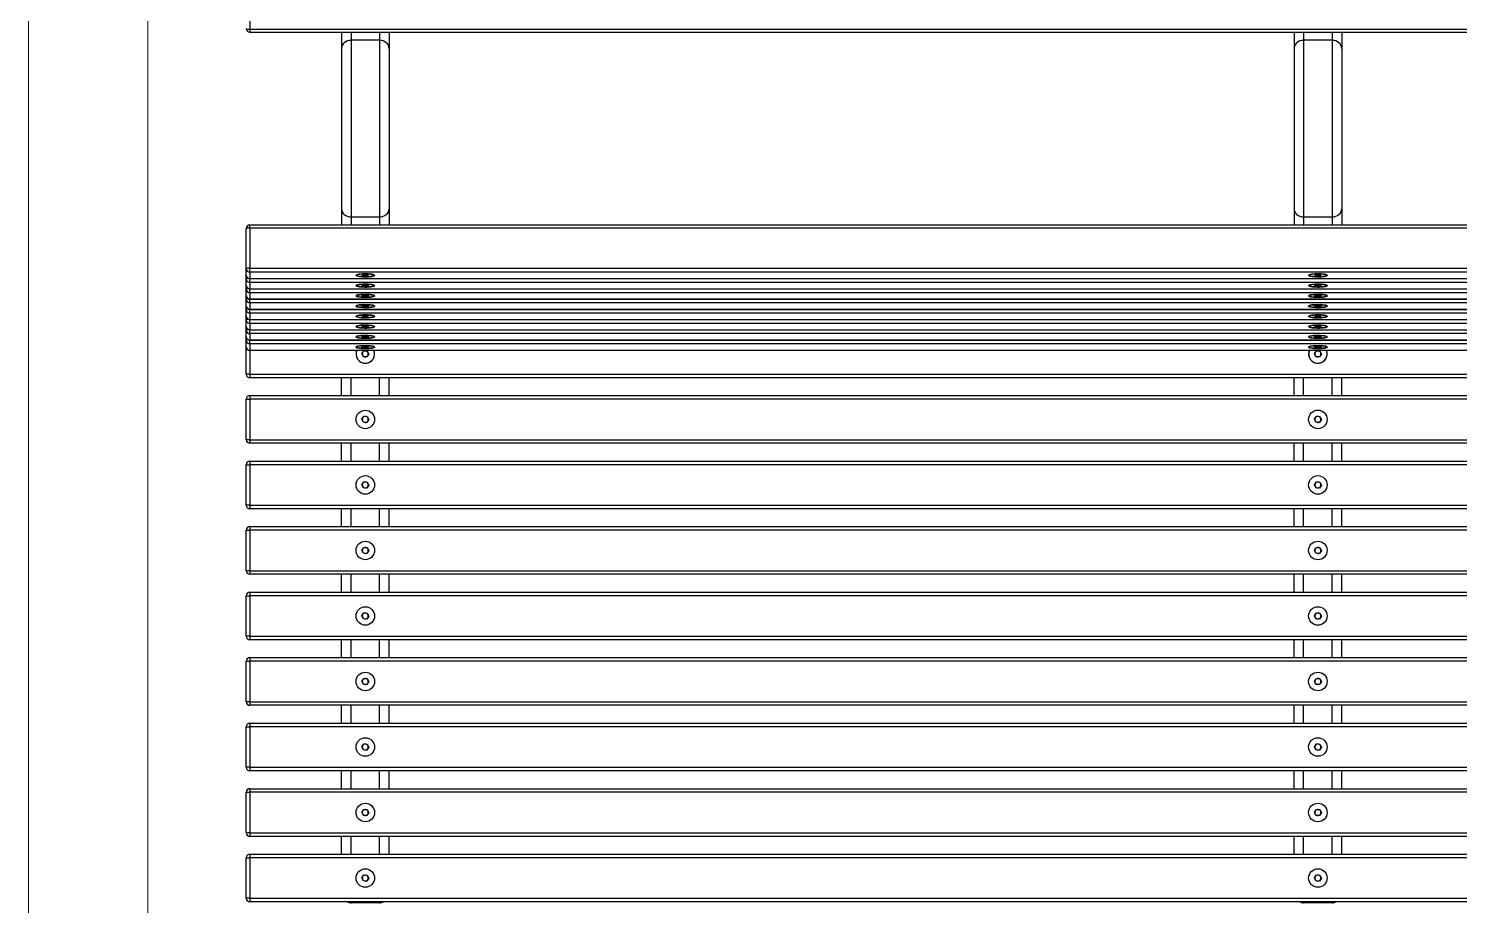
# Model space of a CAD drawing. Header units: millimetres. Extents: x 2692 to 8632, y -671 to 3529.
# Drawn here: x 2692 to 3893, y 731 to 1467 of the extents above; entities that cross this region are included whole.
import ezdxf

# ---------------------------------------------------------------- set-up
doc = ezdxf.new("R2010")
doc.units = ezdxf.units.MM
doc.layers.add('tabelka', color=155, linetype='Continuous')

# ---------------------------------------------------------------- blocks, each defined once
blk = doc.blocks.new('rzut')
for p, q in [((-606.9, 1645.7), (-606.9, 1612.1)), ((-606.9, 1612.1), (1187.1, 1612.1)), ((-606.9, 1612.1), (-606.9, 1609.6)), ((-606.9, 1609.6), (1074.7, 1609.6)), ((-529.9, 1609.6), (-529.9, 1595.9)), ((-521.9, 1609.6), (-521.9, 1602.8)), ((-497.9, 1602.8), (-521.9, 1602.8)), ((-521.9, 1602.8), (-521.9, 1454.4)), ((-497.9, 1609.6), (-497.9, 1602.8)), ((-497.9, 1602.8), (-497.9, 1454.4)), ((-489.9, 1609.6), (-489.9, 1595.9)), ((270.1, 1609.6), (270.1, 1595.9)), ((278.1, 1609.6), (278.1, 1602.8)), ((302.1, 1602.8), (278.1, 1602.8)), ((278.1, 1602.8), (278.1, 1454.4)), ((302.1, 1609.6), (302.1, 1602.8)), ((302.1, 1602.8), (302.1, 1454.4)), ((310.1, 1609.6), (310.1, 1595.9)), ((-529.9, 1595.9), (-529.9, 1461.3)), ((-489.9, 1595.9), (-489.9, 1461.3)), ((270.1, 1595.9), (270.1, 1461.3)), ((310.1, 1595.9), (310.1, 1461.3)), ((-529.9, 1461.3), (-529.9, 1447.7)), ((-497.9, 1454.4), (-521.9, 1454.4)), ((-521.9, 1454.4), (-521.9, 1447.7)), ((-497.9, 1454.4), (-497.9, 1447.7)), ((-489.9, 1461.3), (-489.9, 1447.7)), ((270.1, 1461.3), (270.1, 1447.7)), ((302.1, 1454.4), (278.1, 1454.4)), ((278.1, 1454.4), (278.1, 1447.7)), ((302.1, 1454.4), (302.1, 1447.7)), ((310.1, 1461.3), (310.1, 1447.7)), ((-609.9, 1411.1), (-609.9, 1444.7)), ((1187.1, 1447.7), (-606.9, 1447.7)), ((-606.9, 1445.1), (-606.9, 1447.7)), ((-606.9, 1445.1), (-606.9, 1411.5)), ((1187.1, 1445.1), (-606.9, 1445.1)), ((-609.9, 1405.8), (-609.9, 1411.1)), ((-606.9, 1408.1), (-606.9, 1411.5)), ((-606.9, 1411.5), (1187.1, 1411.5)), ((1187.1, 1408.1), (-606.9, 1408.1)), ((-606.9, 1408.1), (-606.9, 1402.8)), ((-512.4, 1405.7), (-510, 1405.9)), ((-510, 1405.9), (-507.4, 1405.7)), ((-509.9, 1405.9), (-509.9, 1405)), ((287.6, 1405.7), (290, 1405.9)), ((290, 1405.9), (292.6, 1405.7)), ((290.1, 1405.9), (290.1, 1405)), ((-609.9, 1402.5), (-609.9, 1405.8)), ((-609.9, 1397.1), (-609.9, 1402.5)), ((-609.9, 1393.9), (-609.9, 1397.1)), ((-609.9, 1388.5), (-609.9, 1393.9)), ((-606.9, 1402.8), (1187.1, 1402.8)), ((-606.9, 1402.8), (1187.1, 1402.8)), ((-606.9, 1402.8), (-606.9, 1402.8)), ((-606.9, 1399.5), (-606.9, 1402.8)), ((1187.1, 1399.5), (-606.9, 1399.5)), ((-606.9, 1399.5), (-606.9, 1394.2)), ((-606.9, 1394.2), (1187.1, 1394.2)), ((-606.9, 1394.1), (-606.9, 1394.2)), ((-606.9, 1394.1), (1187.1, 1394.1)), ((-606.9, 1390.9), (-606.9, 1394.1)), ((-512.4, 1405.2), (-512.4, 1405.7)), ((-512.4, 1405.7), (-512.4, 1405.2)), ((-509.9, 1405), (-512.4, 1405.2)), ((-512.4, 1397.1), (-510, 1397.3)), ((-512.4, 1396.6), (-512.4, 1397.1)), ((-512.4, 1397.1), (-512.4, 1396.6)), ((-509.9, 1396.4), (-512.4, 1396.6)), ((-510, 1397.3), (-507.4, 1397.1)), ((-507.4, 1405.2), (-509.9, 1405)), ((-509.9, 1397.3), (-509.9, 1396.4)), ((-507.4, 1396.6), (-509.9, 1396.4)), ((-507.4, 1405.7), (-507.4, 1405.2)), ((-507.4, 1397.1), (-507.4, 1396.6)), ((287.6, 1405.2), (287.6, 1405.7)), ((287.6, 1405.7), (287.6, 1405.2)), ((290.1, 1405), (287.6, 1405.2)), ((287.6, 1397.1), (290, 1397.3)), ((287.6, 1396.6), (287.6, 1397.1)), ((287.6, 1397.1), (287.6, 1396.6)), ((290.1, 1396.4), (287.6, 1396.6)), ((290, 1397.3), (292.6, 1397.1)), ((292.6, 1405.2), (290.1, 1405)), ((290.1, 1397.3), (290.1, 1396.4)), ((292.6, 1396.6), (290.1, 1396.4)), ((292.6, 1405.7), (292.6, 1405.2)), ((292.6, 1397.1), (292.6, 1396.6)), ((-609.9, 1385.3), (-609.9, 1388.5)), ((-609.9, 1379.9), (-609.9, 1385.3)), ((1187.1, 1390.9), (-606.9, 1390.9)), ((-606.9, 1390.9), (-606.9, 1385.6)), ((-606.9, 1385.6), (1187.1, 1385.6)), ((-606.9, 1385.5), (-606.9, 1385.6)), ((-606.9, 1385.5), (1187.1, 1385.5)), ((-606.9, 1382.3), (-606.9, 1385.5)), ((1187.1, 1382.3), (-606.9, 1382.3)), ((-606.9, 1382.3), (-606.9, 1377)), ((-512.4, 1388.5), (-510, 1388.7)), ((-512.4, 1388), (-512.4, 1388.5)), ((-512.4, 1388.5), (-512.4, 1388)), ((-509.9, 1387.8), (-512.4, 1388)), ((-510, 1388.7), (-507.4, 1388.5)), ((-509.9, 1388.7), (-509.9, 1387.8)), ((-507.4, 1388), (-509.9, 1387.8)), ((-507.4, 1388.5), (-507.4, 1388)), ((287.6, 1388.5), (290, 1388.7)), ((287.6, 1388), (287.6, 1388.5)), ((287.6, 1388.5), (287.6, 1388)), ((290.1, 1387.8), (287.6, 1388)), ((290, 1388.7), (292.6, 1388.5)), ((290.1, 1388.7), (290.1, 1387.8)), ((292.6, 1388), (290.1, 1387.8)), ((292.6, 1388.5), (292.6, 1388)), ((-609.9, 1376.7), (-609.9, 1379.9)), ((-609.9, 1371.3), (-609.9, 1376.7)), ((-609.9, 1368.1), (-609.9, 1371.3)), ((-606.9, 1377), (1187.1, 1377)), ((-606.9, 1376.9), (-606.9, 1377)), ((-606.9, 1376.9), (1187.1, 1376.9)), ((-606.9, 1373.7), (-606.9, 1376.9)), ((1187.1, 1373.7), (-606.9, 1373.7)), ((-606.9, 1373.7), (-606.9, 1368.4)), ((-512.4, 1379.9), (-510, 1380.1)), ((-512.4, 1379.4), (-512.4, 1379.9)), ((-512.4, 1379.9), (-512.4, 1379.4)), ((-509.9, 1379.2), (-512.4, 1379.4)), ((-512.4, 1371.3), (-510, 1371.5)), ((-512.4, 1370.8), (-512.4, 1371.3)), ((-512.4, 1371.3), (-512.4, 1370.8)), ((-509.9, 1370.6), (-512.4, 1370.8)), ((-510, 1380.1), (-507.4, 1379.9)), ((-510, 1371.5), (-507.4, 1371.3)), ((-509.9, 1380.1), (-509.9, 1379.2)), ((-507.4, 1379.4), (-509.9, 1379.2)), ((-509.9, 1371.5), (-509.9, 1370.6)), ((-507.4, 1370.8), (-509.9, 1370.6)), ((-507.4, 1379.9), (-507.4, 1379.4)), ((-507.4, 1371.3), (-507.4, 1370.8)), ((287.6, 1379.9), (290, 1380.1)), ((287.6, 1379.4), (287.6, 1379.9)), ((287.6, 1379.9), (287.6, 1379.4)), ((290.1, 1379.2), (287.6, 1379.4)), ((287.6, 1371.3), (290, 1371.5)), ((287.6, 1370.8), (287.6, 1371.3)), ((287.6, 1371.3), (287.6, 1370.8)), ((290.1, 1370.6), (287.6, 1370.8)), ((290, 1380.1), (292.6, 1379.9)), ((290, 1371.5), (292.6, 1371.3)), ((290.1, 1380.1), (290.1, 1379.2)), ((292.6, 1379.4), (290.1, 1379.2)), ((290.1, 1371.5), (290.1, 1370.6)), ((292.6, 1370.8), (290.1, 1370.6)), ((292.6, 1379.9), (292.6, 1379.4)), ((292.6, 1371.3), (292.6, 1370.8)), ((-609.9, 1362.7), (-609.9, 1368.1)), ((-609.9, 1359.4), (-609.9, 1362.7)), ((-609.9, 1354.1), (-609.9, 1359.4)), ((-606.9, 1368.4), (1187.1, 1368.4)), ((-606.9, 1368.3), (-606.9, 1368.4)), ((-606.9, 1368.3), (1187.1, 1368.3)), ((-606.9, 1365.1), (-606.9, 1368.3)), ((1187.1, 1365.1), (-606.9, 1365.1)), ((-606.9, 1365.1), (-606.9, 1359.8)), ((-606.9, 1359.8), (1187.1, 1359.8)), ((-606.9, 1359.7), (-606.9, 1359.8)), ((-606.9, 1359.7), (1187.1, 1359.7)), ((-606.9, 1356.5), (-606.9, 1359.7)), ((-512.4, 1362.6), (-510, 1362.9)), ((-512.4, 1362.7), (-512.4, 1362.2)), ((-512.4, 1362.2), (-512.4, 1362.6)), ((-509.9, 1362), (-512.4, 1362.2)), ((-510, 1362.9), (-507.4, 1362.7)), ((-509.9, 1362.9), (-509.9, 1362)), ((-507.4, 1362.2), (-509.9, 1362)), ((-507.4, 1362.7), (-507.4, 1362.2)), ((287.6, 1362.6), (290, 1362.9)), ((287.6, 1362.7), (287.6, 1362.2)), ((287.6, 1362.2), (287.6, 1362.6)), ((290.1, 1362), (287.6, 1362.2)), ((290, 1362.9), (292.6, 1362.7)), ((290.1, 1362.9), (290.1, 1362)), ((292.6, 1362.2), (290.1, 1362)), ((292.6, 1362.7), (292.6, 1362.2)), ((-609.9, 1350.8), (-609.9, 1354.1)), ((-609.9, 1345.5), (-609.9, 1350.8)), ((1187.1, 1356.5), (-606.9, 1356.5)), ((-606.9, 1356.5), (-606.9, 1351.2)), ((-606.9, 1351.2), (1187.1, 1351.2)), ((-606.9, 1351.1), (-606.9, 1351.2)), ((-606.9, 1351.1), (1187.1, 1351.1)), ((-606.9, 1347.9), (-606.9, 1351.1)), ((1187.1, 1347.9), (-606.9, 1347.9)), ((-606.9, 1347.9), (-606.9, 1342.6)), ((-512.4, 1354), (-510, 1354.3)), ((-512.4, 1354.1), (-512.4, 1353.6)), ((-512.4, 1353.6), (-512.4, 1354)), ((-509.9, 1353.4), (-512.4, 1353.6)), ((-510, 1354.3), (-507.4, 1354.1)), ((-509.9, 1354.3), (-509.9, 1353.4)), ((-507.4, 1353.6), (-509.9, 1353.4)), ((-507.4, 1354.1), (-507.4, 1353.6)), ((287.6, 1354), (290, 1354.3)), ((287.6, 1354.1), (287.6, 1353.6)), ((287.6, 1353.6), (287.6, 1354)), ((290.1, 1353.4), (287.6, 1353.6)), ((290, 1354.3), (292.6, 1354.1)), ((290.1, 1354.3), (290.1, 1353.4)), ((292.6, 1353.6), (290.1, 1353.4)), ((292.6, 1354.1), (292.6, 1353.6)), ((-609.9, 1322.5), (-609.9, 1345.5)), ((-606.9, 1342.6), (1187.1, 1342.6)), ((-606.9, 1342.5), (-606.9, 1342.6)), ((-606.9, 1342.5), (1187.1, 1342.5)), ((-606.9, 1342.5), (-606.9, 1322.5)), ((-512.8, 1339.7), (-511.2, 1342.1)), ((-511.5, 1337.1), (-512.8, 1339.7)), ((-512.4, 1345.4), (-510, 1345.7)), ((-512.4, 1345), (-512.4, 1345.4)), ((-512.4, 1345.4), (-512.4, 1345)), ((-509.9, 1344.8), (-512.4, 1345)), ((-508.6, 1336.9), (-511.5, 1337.1)), ((-511.2, 1342.1), (-508.3, 1341.9)), ((-510, 1345.7), (-507.4, 1345.5)), ((-509.9, 1345.7), (-509.9, 1344.8)), ((-507.4, 1345), (-509.9, 1344.8)), ((-507, 1339.4), (-508.6, 1336.9)), ((-508.3, 1341.9), (-507, 1339.4)), ((-507.4, 1345.5), (-507.4, 1345)), ((287.2, 1339.7), (288.8, 1342.1)), ((288.5, 1337.1), (287.2, 1339.7)), ((287.6, 1345.4), (290, 1345.7)), ((287.6, 1345), (287.6, 1345.4)), ((287.6, 1345.4), (287.6, 1345)), ((290.1, 1344.8), (287.6, 1345)), ((291.4, 1336.9), (288.5, 1337.1)), ((288.8, 1342.1), (291.7, 1341.9)), ((290, 1345.7), (292.6, 1345.5)), ((290.1, 1345.7), (290.1, 1344.8)), ((292.6, 1345), (290.1, 1344.8)), ((293, 1339.4), (291.4, 1336.9)), ((291.7, 1341.9), (293, 1339.4)), ((292.6, 1345.5), (292.6, 1345)), ((-606.9, 1322.5), (-609.9, 1322.5)), ((-606.9, 1322.5), (1187.1, 1322.5)), ((-606.9, 1322.5), (-606.9, 1319.5)), ((1187.1, 1319.5), (-606.9, 1319.5)), ((-529.9, 1304.5), (-529.9, 1319.5)), ((-521.9, 1304.5), (-521.9, 1319.5)), ((-497.9, 1304.5), (-497.9, 1319.5)), ((-489.9, 1304.5), (-489.9, 1319.5)), ((270.1, 1304.5), (270.1, 1319.5)), ((278.1, 1304.5), (278.1, 1319.5)), ((302.1, 1304.5), (302.1, 1319.5)), ((310.1, 1304.5), (310.1, 1319.5)), ((-609.9, 1301.5), (-606.9, 1301.5)), ((-609.9, 1267.5), (-609.9, 1301.5)), ((-606.9, 1304.5), (1187.1, 1304.5)), ((-606.9, 1304.5), (-606.9, 1301.5)), ((1187.1, 1301.5), (-606.9, 1301.5)), ((-606.9, 1301.5), (-606.9, 1267.5)), ((-512.8, 1284.7), (-511.2, 1287.1)), ((-511.2, 1287.1), (-508.3, 1286.9)), ((-508.3, 1286.9), (-507, 1284.4)), ((287.2, 1284.7), (288.8, 1287.1)), ((288.8, 1287.1), (291.7, 1286.9)), ((291.7, 1286.9), (293, 1284.4)), ((-511.5, 1282.1), (-512.8, 1284.7)), ((-508.6, 1281.9), (-511.5, 1282.1)), ((-507, 1284.4), (-508.6, 1281.9)), ((288.5, 1282.1), (287.2, 1284.7)), ((291.4, 1281.9), (288.5, 1282.1)), ((293, 1284.4), (291.4, 1281.9)), ((-606.9, 1267.5), (-609.9, 1267.5)), ((-606.9, 1267.5), (1187.1, 1267.5)), ((-606.9, 1267.5), (-606.9, 1264.5)), ((1187.1, 1264.5), (-606.9, 1264.5)), ((-529.9, 1249.5), (-529.9, 1264.5)), ((-521.9, 1249.5), (-521.9, 1264.5)), ((-497.9, 1249.5), (-497.9, 1264.5)), ((-489.9, 1249.5), (-489.9, 1264.5)), ((270.1, 1249.5), (270.1, 1264.5)), ((278.1, 1249.5), (278.1, 1264.5)), ((302.1, 1249.5), (302.1, 1264.5)), ((310.1, 1249.5), (310.1, 1264.5)), ((-609.9, 1246.5), (-606.9, 1246.5)), ((-609.9, 1212.5), (-609.9, 1246.5)), ((-606.9, 1249.5), (1187.1, 1249.5)), ((-606.9, 1249.5), (-606.9, 1246.5)), ((1187.1, 1246.5), (-606.9, 1246.5)), ((-606.9, 1246.5), (-606.9, 1212.5)), ((-512.8, 1229.7), (-511.2, 1232.1)), ((-511.5, 1227.1), (-512.8, 1229.7)), ((-508.6, 1226.9), (-511.5, 1227.1)), ((-511.2, 1232.1), (-508.3, 1231.9)), ((-507, 1229.4), (-508.6, 1226.9)), ((-508.3, 1231.9), (-507, 1229.4)), ((287.2, 1229.7), (288.8, 1232.1)), ((288.5, 1227.1), (287.2, 1229.7)), ((291.4, 1226.9), (288.5, 1227.1)), ((288.8, 1232.1), (291.7, 1231.9)), ((293, 1229.4), (291.4, 1226.9)), ((291.7, 1231.9), (293, 1229.4)), ((-606.9, 1212.5), (-609.9, 1212.5)), ((-606.9, 1212.5), (1187.1, 1212.5)), ((-606.9, 1212.5), (-606.9, 1209.5)), ((1187.1, 1209.5), (-606.9, 1209.5)), ((-529.9, 1194.5), (-529.9, 1209.5)), ((-521.9, 1194.5), (-521.9, 1209.5)), ((-497.9, 1194.5), (-497.9, 1209.5)), ((-489.9, 1194.5), (-489.9, 1209.5)), ((270.1, 1194.5), (270.1, 1209.5)), ((278.1, 1194.5), (278.1, 1209.5)), ((302.1, 1194.5), (302.1, 1209.5)), ((310.1, 1194.5), (310.1, 1209.5)), ((-609.9, 1191.5), (-606.9, 1191.5)), ((-609.9, 1157.5), (-609.9, 1191.5)), ((-606.9, 1194.5), (1187.1, 1194.5)), ((-606.9, 1194.5), (-606.9, 1191.5)), ((1187.1, 1191.5), (-606.9, 1191.5)), ((-606.9, 1191.5), (-606.9, 1157.5)), ((-512.8, 1174.7), (-511.2, 1177.1)), ((-511.5, 1172.1), (-512.8, 1174.7)), ((-508.6, 1171.9), (-511.5, 1172.1)), ((-511.2, 1177.1), (-508.3, 1176.9)), ((-507, 1174.4), (-508.6, 1171.9)), ((-508.3, 1176.9), (-507, 1174.4)), ((287.2, 1174.7), (288.8, 1177.1)), ((288.5, 1172.1), (287.2, 1174.7)), ((291.4, 1171.9), (288.5, 1172.1)), ((288.8, 1177.1), (291.7, 1176.9)), ((293, 1174.4), (291.4, 1171.9)), ((291.7, 1176.9), (293, 1174.4)), ((-606.9, 1157.5), (-609.9, 1157.5)), ((-606.9, 1157.5), (1187.1, 1157.5)), ((-606.9, 1157.5), (-606.9, 1154.5)), ((1187.1, 1154.5), (-606.9, 1154.5)), ((-529.9, 1139.5), (-529.9, 1154.5)), ((-521.9, 1139.5), (-521.9, 1154.5)), ((-497.9, 1139.5), (-497.9, 1154.5)), ((-489.9, 1139.5), (-489.9, 1154.5)), ((270.1, 1139.5), (270.1, 1154.5)), ((278.1, 1139.5), (278.1, 1154.5)), ((302.1, 1139.5), (302.1, 1154.5)), ((310.1, 1139.5), (310.1, 1154.5)), ((-609.9, 1136.5), (-606.9, 1136.5)), ((-609.9, 1102.5), (-609.9, 1136.5)), ((-606.9, 1139.5), (1187.1, 1139.5)), ((-606.9, 1139.5), (-606.9, 1136.5)), ((1187.1, 1136.5), (-606.9, 1136.5)), ((-606.9, 1136.5), (-606.9, 1102.5)), ((-512.8, 1119.7), (-511.2, 1122.1)), ((-511.5, 1117.1), (-512.8, 1119.7)), ((-511.2, 1122.1), (-508.3, 1121.9)), ((-507, 1119.4), (-508.6, 1116.9)), ((-508.3, 1121.9), (-507, 1119.4)), ((287.2, 1119.7), (288.8, 1122.1)), ((288.5, 1117.1), (287.2, 1119.7)), ((288.8, 1122.1), (291.7, 1121.9)), ((293, 1119.4), (291.4, 1116.9)), ((291.7, 1121.9), (293, 1119.4)), ((-508.6, 1116.9), (-511.5, 1117.1)), ((291.4, 1116.9), (288.5, 1117.1)), ((-606.9, 1102.5), (-609.9, 1102.5)), ((-606.9, 1102.5), (1187.1, 1102.5)), ((-606.9, 1102.5), (-606.9, 1099.5)), ((1187.1, 1099.5), (-606.9, 1099.5)), ((-529.9, 1084.5), (-529.9, 1099.5)), ((-521.9, 1084.5), (-521.9, 1099.5)), ((-497.9, 1084.5), (-497.9, 1099.5)), ((-489.9, 1084.5), (-489.9, 1099.5)), ((270.1, 1084.5), (270.1, 1099.5)), ((278.1, 1084.5), (278.1, 1099.5)), ((302.1, 1084.5), (302.1, 1099.5)), ((310.1, 1084.5), (310.1, 1099.5)), ((-609.9, 1081.5), (-606.9, 1081.5)), ((-609.9, 1047.5), (-609.9, 1081.5)), ((-606.9, 1084.5), (1187.1, 1084.5)), ((-606.9, 1084.5), (-606.9, 1081.5)), ((1187.1, 1081.5), (-606.9, 1081.5)), ((-606.9, 1081.5), (-606.9, 1047.5)), ((-512.8, 1064.7), (-511.2, 1067.1)), ((-511.5, 1062.1), (-512.8, 1064.7)), ((-508.6, 1061.9), (-511.5, 1062.1)), ((-511.2, 1067.1), (-508.3, 1066.9)), ((-507, 1064.4), (-508.6, 1061.9)), ((-508.3, 1066.9), (-507, 1064.4)), ((287.2, 1064.7), (288.8, 1067.1)), ((288.5, 1062.1), (287.2, 1064.7)), ((291.4, 1061.9), (288.5, 1062.1)), ((288.8, 1067.1), (291.7, 1066.9)), ((293, 1064.4), (291.4, 1061.9)), ((291.7, 1066.9), (293, 1064.4)), ((-606.9, 1047.5), (-609.9, 1047.5)), ((-606.9, 1047.5), (1187.1, 1047.5)), ((-606.9, 1047.5), (-606.9, 1044.5)), ((1187.1, 1044.5), (-606.9, 1044.5)), ((-529.9, 1029.5), (-529.9, 1044.5)), ((-521.9, 1029.5), (-521.9, 1044.5)), ((-497.9, 1029.5), (-497.9, 1044.5)), ((-489.9, 1029.5), (-489.9, 1044.5)), ((270.1, 1029.5), (270.1, 1044.5)), ((278.1, 1029.5), (278.1, 1044.5)), ((302.1, 1029.5), (302.1, 1044.5)), ((310.1, 1029.5), (310.1, 1044.5)), ((-609.9, 1026.5), (-606.9, 1026.5)), ((-609.9, 992.5), (-609.9, 1026.5)), ((-606.9, 1029.5), (1187.1, 1029.5)), ((-606.9, 1029.5), (-606.9, 1026.5)), ((1187.1, 1026.5), (-606.9, 1026.5)), ((-606.9, 1026.5), (-606.9, 992.5)), ((-512.8, 1009.7), (-511.2, 1012.1)), ((-511.5, 1007.1), (-512.8, 1009.7)), ((-511.2, 1012.1), (-508.3, 1011.9)), ((-507, 1009.4), (-508.6, 1006.9)), ((-508.3, 1011.9), (-507, 1009.4)), ((287.2, 1009.7), (288.8, 1012.1)), ((288.5, 1007.1), (287.2, 1009.7)), ((288.8, 1012.1), (291.7, 1011.9)), ((293, 1009.4), (291.4, 1006.9)), ((291.7, 1011.9), (293, 1009.4)), ((-508.6, 1006.9), (-511.5, 1007.1)), ((291.4, 1006.9), (288.5, 1007.1)), ((-606.9, 992.5), (-609.9, 992.5)), ((-606.9, 992.5), (1187.1, 992.5)), ((-606.9, 992.5), (-606.9, 989.5)), ((1187.1, 989.5), (-606.9, 989.5)), ((-529.9, 974.5), (-529.9, 989.5)), ((-521.9, 974.5), (-521.9, 989.5)), ((-497.9, 974.5), (-497.9, 989.5)), ((-489.9, 974.5), (-489.9, 989.5)), ((270.1, 974.5), (270.1, 989.5)), ((278.1, 974.5), (278.1, 989.5)), ((302.1, 974.5), (302.1, 989.5)), ((310.1, 974.5), (310.1, 989.5)), ((-606.9, 974.5), (1187.1, 974.5)), ((-606.9, 974.5), (-606.9, 971.5)), ((-609.9, 971.5), (-606.9, 971.5)), ((-609.9, 937.5), (-609.9, 971.5)), ((1187.1, 971.5), (-606.9, 971.5)), ((-606.9, 971.5), (-606.9, 937.5)), ((-512.8, 954.7), (-511.2, 957.1)), ((-511.5, 952.1), (-512.8, 954.7)), ((-508.6, 951.9), (-511.5, 952.1)), ((-511.2, 957.1), (-508.3, 956.9)), ((-507, 954.4), (-508.6, 951.9)), ((-508.3, 956.9), (-507, 954.4)), ((287.2, 954.7), (288.8, 957.1)), ((288.5, 952.1), (287.2, 954.7)), ((291.4, 951.9), (288.5, 952.1)), ((288.8, 957.1), (291.7, 956.9)), ((293, 954.4), (291.4, 951.9)), ((291.7, 956.9), (293, 954.4)), ((-606.9, 937.5), (-609.9, 937.5)), ((-606.9, 937.5), (1187.1, 937.5)), ((-606.9, 937.5), (-606.9, 934.5)), ((1187.1, 934.5), (-606.9, 934.5)), ((-529.9, 919.5), (-529.9, 934.5)), ((-521.9, 919.5), (-521.9, 934.5)), ((-497.9, 919.5), (-497.9, 934.5)), ((-489.9, 919.5), (-489.9, 934.5)), ((270.1, 919.5), (270.1, 934.5)), ((278.1, 919.5), (278.1, 934.5)), ((302.1, 919.5), (302.1, 934.5)), ((310.1, 919.5), (310.1, 934.5)), ((-609.9, 916.5), (-606.9, 916.5)), ((-609.9, 882.5), (-609.9, 916.5)), ((-606.9, 919.5), (1187.1, 919.5)), ((-606.9, 919.5), (-606.9, 916.5)), ((1187.1, 916.5), (-606.9, 916.5)), ((-606.9, 916.5), (-606.9, 882.5)), ((-512.8, 899.7), (-511.2, 902.1)), ((-511.2, 902.1), (-508.3, 901.9)), ((-508.3, 901.9), (-507, 899.4)), ((287.2, 899.7), (288.8, 902.1)), ((288.8, 902.1), (291.7, 901.9)), ((291.7, 901.9), (293, 899.4)), ((-511.5, 897.1), (-512.8, 899.7)), ((-508.6, 896.9), (-511.5, 897.1)), ((-507, 899.4), (-508.6, 896.9)), ((288.5, 897.1), (287.2, 899.7)), ((291.4, 896.9), (288.5, 897.1)), ((293, 899.4), (291.4, 896.9)), ((-606.9, 882.5), (-609.9, 882.5)), ((-606.9, 882.5), (1187.1, 882.5)), ((-606.9, 882.5), (-606.9, 879.5)), ((1187.1, 879.5), (-606.9, 879.5)), ((-521.9, 878.7), (-521.9, 879.5)), ((-497.9, 878.7), (-521.9, 878.7)), ((-497.9, 878.7), (-497.9, 879.5)), ((278.1, 878.7), (278.1, 879.5)), ((302.1, 878.7), (278.1, 878.7)), ((302.1, 878.7), (302.1, 879.5))]:
    blk.add_line(p, q)
at = {"flags": 128}
for points in [[(-517.7, 1405.4), (-517.5, 1405.2), (-516.9, 1404.9), (-516, 1404.7), (-514.8, 1404.5), (-513.4, 1404.4), (-511.9, 1404.3), (-510.2, 1404.2), (-508.5, 1404.3), (-506.9, 1404.3), (-505.4, 1404.5), (-504.2, 1404.6), (-503.2, 1404.8), (-502.5, 1405.1), (-502.2, 1405.3), (-502.2, 1405.6), (-502.6, 1405.9), (-503.3, 1406.1), (-504.4, 1406.3), (-505.7, 1406.5), (-507.2, 1406.6), (-508.8, 1406.7), (-510.5, 1406.7), (-512.1, 1406.6), (-513.7, 1406.5), (-515.1, 1406.4), (-516.2, 1406.2), (-517, 1405.9), (-517.5, 1405.7), (-517.7, 1405.4)], [(-509.9, 1406.7), (-508.2, 1406.6), (-506.6, 1406.6), (-505.2, 1406.4), (-504, 1406.2), (-503, 1406), (-502.4, 1405.8), (-502.1, 1405.5), (-502.2, 1405.3), (-502.7, 1405), (-503.5, 1404.8), (-504.6, 1404.6), (-505.9, 1404.4), (-507.4, 1404.3), (-509.1, 1404.2), (-510.8, 1404.2), (-512.4, 1404.3), (-513.9, 1404.4), (-515.3, 1404.6), (-516.4, 1404.8), (-517.1, 1405), (-517.6, 1405.3), (-517.7, 1405.5), (-517.4, 1405.8), (-516.8, 1406), (-515.8, 1406.2), (-514.6, 1406.4), (-513.2, 1406.6), (-511.6, 1406.6), (-509.9, 1406.7)], [(282.3, 1405.4), (282.5, 1405.2), (283.1, 1404.9), (284, 1404.7), (285.2, 1404.5), (286.6, 1404.4), (288.1, 1404.3), (289.8, 1404.2), (291.5, 1404.3), (293.1, 1404.3), (294.6, 1404.5), (295.8, 1404.6), (296.8, 1404.8), (297.5, 1405.1), (297.8, 1405.3), (297.8, 1405.6), (297.4, 1405.9), (296.7, 1406.1), (295.6, 1406.3), (294.3, 1406.5), (292.8, 1406.6), (291.2, 1406.7), (289.5, 1406.7), (287.9, 1406.6), (286.3, 1406.5), (284.9, 1406.4), (283.8, 1406.2), (283, 1405.9), (282.5, 1405.7), (282.3, 1405.4)], [(290.1, 1406.7), (291.8, 1406.6), (293.4, 1406.6), (294.8, 1406.4), (296, 1406.2), (297, 1406), (297.6, 1405.8), (297.9, 1405.5), (297.8, 1405.3), (297.3, 1405), (296.5, 1404.8), (295.4, 1404.6), (294.1, 1404.4), (292.6, 1404.3), (290.9, 1404.2), (289.2, 1404.2), (287.6, 1404.3), (286.1, 1404.4), (284.7, 1404.6), (283.6, 1404.8), (282.9, 1405), (282.4, 1405.3), (282.3, 1405.5), (282.6, 1405.8), (283.2, 1406), (284.2, 1406.2), (285.4, 1406.4), (286.8, 1406.6), (288.4, 1406.6), (290.1, 1406.7)], [(-517.7, 1396.8), (-517.5, 1396.6), (-516.9, 1396.3), (-516, 1396.1), (-514.8, 1395.9), (-513.4, 1395.8), (-511.9, 1395.7), (-510.2, 1395.6), (-508.5, 1395.6), (-506.9, 1395.7), (-505.4, 1395.8), (-504.2, 1396), (-503.2, 1396.2), (-502.5, 1396.5), (-502.2, 1396.7), (-502.2, 1397), (-502.6, 1397.3), (-503.3, 1397.5), (-504.4, 1397.7), (-505.7, 1397.9), (-507.2, 1398), (-508.8, 1398.1), (-510.5, 1398.1), (-512.1, 1398), (-513.7, 1397.9), (-515.1, 1397.8), (-516.2, 1397.6), (-517, 1397.3), (-517.5, 1397.1), (-517.7, 1396.8)], [(-509.9, 1398.1), (-508.2, 1398), (-506.6, 1398), (-505.2, 1397.8), (-504, 1397.6), (-503, 1397.4), (-502.4, 1397.2), (-502.1, 1396.9), (-502.2, 1396.6), (-502.7, 1396.4), (-503.5, 1396.2), (-504.6, 1396), (-505.9, 1395.8), (-507.4, 1395.7), (-509.1, 1395.6), (-510.8, 1395.6), (-512.4, 1395.7), (-513.9, 1395.8), (-515.3, 1396), (-516.4, 1396.2), (-517.1, 1396.4), (-517.6, 1396.6), (-517.7, 1396.9), (-517.4, 1397.2), (-516.8, 1397.4), (-515.8, 1397.6), (-514.6, 1397.8), (-513.2, 1398), (-511.6, 1398), (-509.9, 1398.1)], [(282.3, 1396.8), (282.5, 1396.6), (283.1, 1396.3), (284, 1396.1), (285.2, 1395.9), (286.6, 1395.8), (288.1, 1395.7), (289.8, 1395.6), (291.5, 1395.6), (293.1, 1395.7), (294.6, 1395.8), (295.8, 1396), (296.8, 1396.2), (297.5, 1396.5), (297.8, 1396.7), (297.8, 1397), (297.4, 1397.3), (296.7, 1397.5), (295.6, 1397.7), (294.3, 1397.9), (292.8, 1398), (291.2, 1398.1), (289.5, 1398.1), (287.9, 1398), (286.3, 1397.9), (284.9, 1397.8), (283.8, 1397.6), (283, 1397.3), (282.5, 1397.1), (282.3, 1396.8)], [(290.1, 1398.1), (291.8, 1398), (293.4, 1398), (294.8, 1397.8), (296, 1397.6), (297, 1397.4), (297.6, 1397.2), (297.9, 1396.9), (297.8, 1396.6), (297.3, 1396.4), (296.5, 1396.2), (295.4, 1396), (294.1, 1395.8), (292.6, 1395.7), (290.9, 1395.6), (289.2, 1395.6), (287.6, 1395.7), (286.1, 1395.8), (284.7, 1396), (283.6, 1396.2), (282.9, 1396.4), (282.4, 1396.6), (282.3, 1396.9), (282.6, 1397.2), (283.2, 1397.4), (284.2, 1397.6), (285.4, 1397.8), (286.8, 1398), (288.4, 1398), (290.1, 1398.1)], [(-517.7, 1388.2), (-517.5, 1388), (-516.9, 1387.7), (-516, 1387.5), (-514.8, 1387.3), (-513.4, 1387.2), (-511.9, 1387.1), (-510.2, 1387), (-508.5, 1387), (-506.9, 1387.1), (-505.4, 1387.2), (-504.2, 1387.4), (-503.2, 1387.6), (-502.5, 1387.9), (-502.2, 1388.1), (-502.2, 1388.4), (-502.6, 1388.7), (-503.3, 1388.9), (-504.4, 1389.1), (-505.7, 1389.3), (-507.2, 1389.4), (-508.8, 1389.4), (-510.5, 1389.5), (-512.1, 1389.4), (-513.7, 1389.3), (-515.1, 1389.2), (-516.2, 1389), (-517, 1388.7), (-517.5, 1388.5), (-517.7, 1388.2)], [(-509.9, 1389.5), (-508.2, 1389.4), (-506.6, 1389.3), (-505.2, 1389.2), (-504, 1389), (-503, 1388.8), (-502.4, 1388.6), (-502.1, 1388.3), (-502.2, 1388), (-502.7, 1387.8), (-503.5, 1387.6), (-504.6, 1387.4), (-505.9, 1387.2), (-507.4, 1387.1), (-509.1, 1387), (-510.8, 1387), (-512.4, 1387.1), (-513.9, 1387.2), (-515.3, 1387.4), (-516.4, 1387.6), (-517.1, 1387.8), (-517.6, 1388), (-517.7, 1388.3), (-517.4, 1388.6), (-516.8, 1388.8), (-515.8, 1389), (-514.6, 1389.2), (-513.2, 1389.3), (-511.6, 1389.4), (-509.9, 1389.5)], [(282.3, 1388.2), (282.5, 1388), (283.1, 1387.7), (284, 1387.5), (285.2, 1387.3), (286.6, 1387.2), (288.1, 1387.1), (289.8, 1387), (291.5, 1387), (293.1, 1387.1), (294.6, 1387.2), (295.8, 1387.4), (296.8, 1387.6), (297.5, 1387.9), (297.8, 1388.1), (297.8, 1388.4), (297.4, 1388.7), (296.7, 1388.9), (295.6, 1389.1), (294.3, 1389.3), (292.8, 1389.4), (291.2, 1389.4), (289.5, 1389.5), (287.9, 1389.4), (286.3, 1389.3), (284.9, 1389.2), (283.8, 1389), (283, 1388.7), (282.5, 1388.5), (282.3, 1388.2)], [(290.1, 1389.5), (291.8, 1389.4), (293.4, 1389.3), (294.8, 1389.2), (296, 1389), (297, 1388.8), (297.6, 1388.6), (297.9, 1388.3), (297.8, 1388), (297.3, 1387.8), (296.5, 1387.6), (295.4, 1387.4), (294.1, 1387.2), (292.6, 1387.1), (290.9, 1387), (289.2, 1387), (287.6, 1387.1), (286.1, 1387.2), (284.7, 1387.4), (283.6, 1387.6), (282.9, 1387.8), (282.4, 1388), (282.3, 1388.3), (282.6, 1388.6), (283.2, 1388.8), (284.2, 1389), (285.4, 1389.2), (286.8, 1389.3), (288.4, 1389.4), (290.1, 1389.5)], [(-517.7, 1379.6), (-517.5, 1379.4), (-516.9, 1379.1), (-516, 1378.9), (-514.8, 1378.7), (-513.4, 1378.6), (-511.9, 1378.5), (-510.2, 1378.4), (-508.5, 1378.4), (-506.9, 1378.5), (-505.4, 1378.6), (-504.2, 1378.8), (-503.2, 1379), (-502.5, 1379.3), (-502.2, 1379.5), (-502.2, 1379.8), (-502.6, 1380), (-503.3, 1380.3), (-504.4, 1380.5), (-505.7, 1380.7), (-507.2, 1380.8), (-508.8, 1380.8), (-510.5, 1380.9), (-512.1, 1380.8), (-513.7, 1380.7), (-515.1, 1380.6), (-516.2, 1380.4), (-517, 1380.1), (-517.5, 1379.9), (-517.7, 1379.6)], [(-509.9, 1380.9), (-508.2, 1380.8), (-506.6, 1380.7), (-505.2, 1380.6), (-504, 1380.4), (-503, 1380.2), (-502.4, 1380), (-502.1, 1379.7), (-502.2, 1379.4), (-502.7, 1379.2), (-503.5, 1379), (-504.6, 1378.8), (-505.9, 1378.6), (-507.4, 1378.5), (-509.1, 1378.4), (-510.8, 1378.4), (-512.4, 1378.5), (-513.9, 1378.6), (-515.3, 1378.8), (-516.4, 1379), (-517.1, 1379.2), (-517.6, 1379.4), (-517.7, 1379.7), (-517.4, 1380), (-516.8, 1380.2), (-515.8, 1380.4), (-514.6, 1380.6), (-513.2, 1380.7), (-511.6, 1380.8), (-509.9, 1380.9)], [(-509.9, 1372.3), (-508.2, 1372.2), (-506.6, 1372.1), (-505.2, 1372), (-504, 1371.8), (-503, 1371.6), (-502.4, 1371.4), (-502.1, 1371.1), (-502.2, 1370.8), (-502.7, 1370.6), (-503.5, 1370.4), (-504.6, 1370.1), (-505.9, 1370), (-507.4, 1369.9), (-509.1, 1369.8), (-510.8, 1369.8), (-512.4, 1369.9), (-513.9, 1370), (-515.3, 1370.1), (-516.4, 1370.4), (-517.1, 1370.6), (-517.6, 1370.8), (-517.7, 1371.1), (-517.4, 1371.4), (-516.8, 1371.6), (-515.8, 1371.8), (-514.6, 1372), (-513.2, 1372.1), (-511.6, 1372.2), (-509.9, 1372.3)], [(-517.7, 1371), (-517.5, 1370.8), (-516.9, 1370.5), (-516, 1370.3), (-514.8, 1370.1), (-513.4, 1369.9), (-511.9, 1369.9), (-510.2, 1369.8), (-508.5, 1369.8), (-506.9, 1369.9), (-505.4, 1370), (-504.2, 1370.2), (-503.2, 1370.4), (-502.5, 1370.7), (-502.2, 1370.9), (-502.2, 1371.2), (-502.6, 1371.4), (-503.3, 1371.7), (-504.4, 1371.9), (-505.7, 1372.1), (-507.2, 1372.2), (-508.8, 1372.2), (-510.5, 1372.2), (-512.1, 1372.2), (-513.7, 1372.1), (-515.1, 1371.9), (-516.2, 1371.8), (-517, 1371.5), (-517.5, 1371.3), (-517.7, 1371)], [(282.3, 1379.6), (282.5, 1379.4), (283.1, 1379.1), (284, 1378.9), (285.2, 1378.7), (286.6, 1378.6), (288.1, 1378.5), (289.8, 1378.4), (291.5, 1378.4), (293.1, 1378.5), (294.6, 1378.6), (295.8, 1378.8), (296.8, 1379), (297.5, 1379.3), (297.8, 1379.5), (297.8, 1379.8), (297.4, 1380), (296.7, 1380.3), (295.6, 1380.5), (294.3, 1380.7), (292.8, 1380.8), (291.2, 1380.8), (289.5, 1380.9), (287.9, 1380.8), (286.3, 1380.7), (284.9, 1380.6), (283.8, 1380.4), (283, 1380.1), (282.5, 1379.9), (282.3, 1379.6)], [(290.1, 1380.9), (291.8, 1380.8), (293.4, 1380.7), (294.8, 1380.6), (296, 1380.4), (297, 1380.2), (297.6, 1380), (297.9, 1379.7), (297.8, 1379.4), (297.3, 1379.2), (296.5, 1379), (295.4, 1378.8), (294.1, 1378.6), (292.6, 1378.5), (290.9, 1378.4), (289.2, 1378.4), (287.6, 1378.5), (286.1, 1378.6), (284.7, 1378.8), (283.6, 1379), (282.9, 1379.2), (282.4, 1379.4), (282.3, 1379.7), (282.6, 1380), (283.2, 1380.2), (284.2, 1380.4), (285.4, 1380.6), (286.8, 1380.7), (288.4, 1380.8), (290.1, 1380.9)], [(290.1, 1372.3), (291.8, 1372.2), (293.4, 1372.1), (294.8, 1372), (296, 1371.8), (297, 1371.6), (297.6, 1371.4), (297.9, 1371.1), (297.8, 1370.8), (297.3, 1370.6), (296.5, 1370.4), (295.4, 1370.1), (294.1, 1370), (292.6, 1369.9), (290.9, 1369.8), (289.2, 1369.8), (287.6, 1369.9), (286.1, 1370), (284.7, 1370.1), (283.6, 1370.4), (282.9, 1370.6), (282.4, 1370.8), (282.3, 1371.1), (282.6, 1371.4), (283.2, 1371.6), (284.2, 1371.8), (285.4, 1372), (286.8, 1372.1), (288.4, 1372.2), (290.1, 1372.3)], [(282.3, 1371), (282.5, 1370.8), (283.1, 1370.5), (284, 1370.3), (285.2, 1370.1), (286.6, 1369.9), (288.1, 1369.9), (289.8, 1369.8), (291.5, 1369.8), (293.1, 1369.9), (294.6, 1370), (295.8, 1370.2), (296.8, 1370.4), (297.5, 1370.7), (297.8, 1370.9), (297.8, 1371.2), (297.4, 1371.4), (296.7, 1371.7), (295.6, 1371.9), (294.3, 1372.1), (292.8, 1372.2), (291.2, 1372.2), (289.5, 1372.2), (287.9, 1372.2), (286.3, 1372.1), (284.9, 1371.9), (283.8, 1371.8), (283, 1371.5), (282.5, 1371.3), (282.3, 1371)], [(-517.7, 1362.4), (-517.5, 1362.1), (-516.9, 1361.9), (-516, 1361.7), (-514.8, 1361.5), (-513.4, 1361.3), (-511.9, 1361.3), (-510.2, 1361.2), (-508.5, 1361.2), (-506.9, 1361.3), (-505.4, 1361.4), (-504.2, 1361.6), (-503.2, 1361.8), (-502.5, 1362.1), (-502.2, 1362.3), (-502.2, 1362.6), (-502.6, 1362.8), (-503.3, 1363.1), (-504.4, 1363.3), (-505.7, 1363.4), (-507.2, 1363.6), (-508.8, 1363.6), (-510.5, 1363.6), (-512.1, 1363.6), (-513.7, 1363.5), (-515.1, 1363.3), (-516.2, 1363.1), (-517, 1362.9), (-517.5, 1362.7), (-517.7, 1362.4)], [(-509.9, 1363.6), (-508.2, 1363.6), (-506.6, 1363.5), (-505.2, 1363.4), (-504, 1363.2), (-503, 1363), (-502.4, 1362.8), (-502.1, 1362.5), (-502.2, 1362.2), (-502.7, 1362), (-503.5, 1361.7), (-504.6, 1361.5), (-505.9, 1361.4), (-507.4, 1361.3), (-509.1, 1361.2), (-510.8, 1361.2), (-512.4, 1361.3), (-513.9, 1361.4), (-515.3, 1361.5), (-516.4, 1361.7), (-517.1, 1362), (-517.6, 1362.2), (-517.7, 1362.5), (-517.4, 1362.8), (-516.8, 1363), (-515.8, 1363.2), (-514.6, 1363.4), (-513.2, 1363.5), (-511.6, 1363.6), (-509.9, 1363.6)], [(282.3, 1362.4), (282.5, 1362.1), (283.1, 1361.9), (284, 1361.7), (285.2, 1361.5), (286.6, 1361.3), (288.1, 1361.3), (289.8, 1361.2), (291.5, 1361.2), (293.1, 1361.3), (294.6, 1361.4), (295.8, 1361.6), (296.8, 1361.8), (297.5, 1362.1), (297.8, 1362.3), (297.8, 1362.6), (297.4, 1362.8), (296.7, 1363.1), (295.6, 1363.3), (294.3, 1363.4), (292.8, 1363.6), (291.2, 1363.6), (289.5, 1363.6), (287.9, 1363.6), (286.3, 1363.5), (284.9, 1363.3), (283.8, 1363.1), (283, 1362.9), (282.5, 1362.7), (282.3, 1362.4)], [(290.1, 1363.6), (291.8, 1363.6), (293.4, 1363.5), (294.8, 1363.4), (296, 1363.2), (297, 1363), (297.6, 1362.8), (297.9, 1362.5), (297.8, 1362.2), (297.3, 1362), (296.5, 1361.7), (295.4, 1361.5), (294.1, 1361.4), (292.6, 1361.3), (290.9, 1361.2), (289.2, 1361.2), (287.6, 1361.3), (286.1, 1361.4), (284.7, 1361.5), (283.6, 1361.7), (282.9, 1362), (282.4, 1362.2), (282.3, 1362.5), (282.6, 1362.8), (283.2, 1363), (284.2, 1363.2), (285.4, 1363.4), (286.8, 1363.5), (288.4, 1363.6), (290.1, 1363.6)], [(-517.7, 1353.8), (-517.5, 1353.5), (-516.9, 1353.3), (-516, 1353.1), (-514.8, 1352.9), (-513.4, 1352.7), (-511.9, 1352.6), (-510.2, 1352.6), (-508.5, 1352.6), (-506.9, 1352.7), (-505.4, 1352.8), (-504.2, 1353), (-503.2, 1353.2), (-502.5, 1353.5), (-502.2, 1353.7), (-502.2, 1354), (-502.6, 1354.2), (-503.3, 1354.5), (-504.4, 1354.7), (-505.7, 1354.8), (-507.2, 1355), (-508.8, 1355), (-510.5, 1355), (-512.1, 1355), (-513.7, 1354.9), (-515.1, 1354.7), (-516.2, 1354.5), (-517, 1354.3), (-517.5, 1354.1), (-517.7, 1353.8)], [(-509.9, 1355), (-508.2, 1355), (-506.6, 1354.9), (-505.2, 1354.8), (-504, 1354.6), (-503, 1354.4), (-502.4, 1354.2), (-502.1, 1353.9), (-502.2, 1353.6), (-502.7, 1353.4), (-503.5, 1353.1), (-504.6, 1352.9), (-505.9, 1352.8), (-507.4, 1352.7), (-509.1, 1352.6), (-510.8, 1352.6), (-512.4, 1352.7), (-513.9, 1352.8), (-515.3, 1352.9), (-516.4, 1353.1), (-517.1, 1353.4), (-517.6, 1353.6), (-517.7, 1353.9), (-517.4, 1354.2), (-516.8, 1354.4), (-515.8, 1354.6), (-514.6, 1354.8), (-513.2, 1354.9), (-511.6, 1355), (-509.9, 1355)], [(-517.7, 1345.2), (-517.5, 1344.9), (-516.9, 1344.7), (-516, 1344.5), (-514.8, 1344.3), (-513.4, 1344.1), (-511.9, 1344), (-510.2, 1344), (-508.5, 1344), (-506.9, 1344.1), (-505.4, 1344.2), (-504.2, 1344.4), (-503.2, 1344.6), (-502.5, 1344.9), (-502.2, 1345.1), (-502.2, 1345.4), (-502.6, 1345.6), (-503.3, 1345.9), (-504.4, 1346.1), (-505.7, 1346.2), (-507.2, 1346.4), (-508.8, 1346.4), (-510.5, 1346.4), (-512.1, 1346.4), (-513.7, 1346.3), (-515.1, 1346.1), (-516.2, 1345.9), (-517, 1345.7), (-517.5, 1345.5), (-517.7, 1345.2)], [(-509.9, 1346.4), (-508.2, 1346.4), (-506.6, 1346.3), (-505.2, 1346.2), (-504, 1346), (-503, 1345.8), (-502.4, 1345.5), (-502.1, 1345.3), (-502.2, 1345), (-502.7, 1344.8), (-503.5, 1344.5), (-504.6, 1344.3), (-505.9, 1344.2), (-507.4, 1344.1), (-509.1, 1344), (-510.8, 1344), (-512.4, 1344.1), (-513.9, 1344.2), (-515.3, 1344.3), (-516.4, 1344.5), (-517.1, 1344.8), (-517.6, 1345), (-517.7, 1345.3), (-517.4, 1345.5), (-516.8, 1345.8), (-515.8, 1346), (-514.6, 1346.2), (-513.2, 1346.3), (-511.6, 1346.4), (-509.9, 1346.4)], [(282.3, 1353.8), (282.5, 1353.5), (283.1, 1353.3), (284, 1353.1), (285.2, 1352.9), (286.6, 1352.7), (288.1, 1352.6), (289.8, 1352.6), (291.5, 1352.6), (293.1, 1352.7), (294.6, 1352.8), (295.8, 1353), (296.8, 1353.2), (297.5, 1353.5), (297.8, 1353.7), (297.8, 1354), (297.4, 1354.2), (296.7, 1354.5), (295.6, 1354.7), (294.3, 1354.8), (292.8, 1355), (291.2, 1355), (289.5, 1355), (287.9, 1355), (286.3, 1354.9), (284.9, 1354.7), (283.8, 1354.5), (283, 1354.3), (282.5, 1354.1), (282.3, 1353.8)], [(290.1, 1355), (291.8, 1355), (293.4, 1354.9), (294.8, 1354.8), (296, 1354.6), (297, 1354.4), (297.6, 1354.2), (297.9, 1353.9), (297.8, 1353.6), (297.3, 1353.4), (296.5, 1353.1), (295.4, 1352.9), (294.1, 1352.8), (292.6, 1352.7), (290.9, 1352.6), (289.2, 1352.6), (287.6, 1352.7), (286.1, 1352.8), (284.7, 1352.9), (283.6, 1353.1), (282.9, 1353.4), (282.4, 1353.6), (282.3, 1353.9), (282.6, 1354.2), (283.2, 1354.4), (284.2, 1354.6), (285.4, 1354.8), (286.8, 1354.9), (288.4, 1355), (290.1, 1355)], [(282.3, 1345.2), (282.5, 1344.9), (283.1, 1344.7), (284, 1344.5), (285.2, 1344.3), (286.6, 1344.1), (288.1, 1344), (289.8, 1344), (291.5, 1344), (293.1, 1344.1), (294.6, 1344.2), (295.8, 1344.4), (296.8, 1344.6), (297.5, 1344.9), (297.8, 1345.1), (297.8, 1345.4), (297.4, 1345.6), (296.7, 1345.9), (295.6, 1346.1), (294.3, 1346.2), (292.8, 1346.4), (291.2, 1346.4), (289.5, 1346.4), (287.9, 1346.4), (286.3, 1346.3), (284.9, 1346.1), (283.8, 1345.9), (283, 1345.7), (282.5, 1345.5), (282.3, 1345.2)], [(290.1, 1346.4), (291.8, 1346.4), (293.4, 1346.3), (294.8, 1346.2), (296, 1346), (297, 1345.8), (297.6, 1345.5), (297.9, 1345.3), (297.8, 1345), (297.3, 1344.8), (296.5, 1344.5), (295.4, 1344.3), (294.1, 1344.2), (292.6, 1344.1), (290.9, 1344), (289.2, 1344), (287.6, 1344.1), (286.1, 1344.2), (284.7, 1344.3), (283.6, 1344.5), (282.9, 1344.8), (282.4, 1345), (282.3, 1345.3), (282.6, 1345.5), (283.2, 1345.8), (284.2, 1346), (285.4, 1346.2), (286.8, 1346.3), (288.4, 1346.4), (290.1, 1346.4)]]:
    blk.add_lwpolyline(points, dxfattribs=at)
for centre, radius in [((-509.9, 1284.5), 7.78), ((290.1, 1284.5), 7.79), ((-509.9, 1229.5), 7.78), ((290.1, 1229.5), 7.78), ((-509.9, 1174.5), 7.78), ((290.1, 1174.5), 7.79), ((-509.9, 1119.5), 7.78), ((290.1, 1119.5), 7.79), ((-509.9, 1064.5), 7.78), ((290.1, 1064.5), 7.79), ((-509.9, 1009.5), 7.78), ((290.1, 1009.5), 7.79), ((-509.9, 954.5), 7.78), ((290.1, 954.5), 7.79), ((-509.9, 899.5), 7.78), ((290.1, 899.5), 7.79)]:
    blk.add_circle(centre, radius)
for centre, radius, start, end in [((-606.9, 1612.6), 3, 180, 270), ((-607.6, 1617.2), 5.2, 244.1267, 278.0913), ((-606.9, 1444.7), 3, 90, 180), ((-607.6, 1440), 5.2, 81.9074, 115.8743), ((-607.6, 1406.4), 5.2, 81.9074, 115.8743), ((-606.9, 1411.1), 2.98, 180.3571, 270.3526), ((-606.9, 1405.8), 3, 180, 270), ((-606.9, 1405.8), 2.98, 180.3568, 270.3529), ((-608.1, 1398.9), 4.04, 87.3555, 117.2766), ((-606.9, 1402.5), 2.98, 180.3577, 270.352), ((-606.9, 1397.1), 3, 180, 270), ((-606.9, 1397.2), 2.98, 180.3571, 270.3526), ((-608.1, 1390.3), 4.04, 87.3563, 117.2742), ((-606.9, 1393.9), 2.98, 180.3568, 270.3529), ((-606.9, 1388.5), 3, 180, 270), ((-606.9, 1388.6), 2.98, 180.3571, 270.3526), ((-608.1, 1381.7), 4.04, 87.3553, 117.2752), ((-606.9, 1385.3), 2.98, 180.3568, 270.3529), ((-606.9, 1379.9), 3, 180, 270), ((-606.9, 1380), 2.98, 180.3577, 270.352), ((-608.1, 1373.1), 4.04, 87.3553, 117.2752), ((-606.9, 1376.7), 2.98, 180.3568, 270.3529), ((-606.9, 1371.3), 3, 180, 270), ((-606.9, 1371.4), 2.98, 180.3574, 270.3529), ((-608.1, 1364.5), 4.03, 87.3475, 117.283), ((-606.9, 1368.1), 2.98, 180.3571, 270.3526), ((-606.9, 1362.7), 3, 180, 270), ((-606.9, 1362.8), 2.98, 180.3568, 270.3529), ((-608.1, 1355.9), 4.03, 87.3475, 117.283), ((-606.9, 1359.5), 2.98, 180.3571, 270.3526), ((-606.9, 1354.1), 3, 180, 270), ((-606.9, 1354.1), 2.98, 180.3568, 270.3529), ((-608.1, 1347.3), 4.04, 87.3555, 117.2766), ((-606.9, 1350.9), 2.98, 180.3577, 270.352), ((-606.9, 1345.5), 3, 180, 270), ((-606.9, 1345.5), 2.98, 180.3571, 270.3526), ((-509.9, 1339.5), 7.78, 157.3076, 22.6924), ((-509.9, 1339.5), 7.78, 157.3076, 270), ((-509.9, 1339.5), 2.51, 146.8424, 206.8424), ((-509.9, 1339.5), 2.51, 206.8424, 266.8424), ((-509.9, 1339.5), 2.51, 86.8424, 146.8424), ((-509.9, 1339.5), 2.51, 266.8424, 326.8424), ((-509.9, 1339.5), 7.78, 270, 22.6924), ((-509.9, 1339.5), 2.51, 26.8424, 86.8424), ((-509.9, 1339.5), 2.51, 326.8424, 26.8424), ((290.1, 1339.5), 7.79, 157.3076, 22.6924), ((290.1, 1339.5), 7.78, 157.3076, 270), ((290.1, 1339.5), 2.51, 146.8424, 206.8424), ((290.1, 1339.5), 2.51, 206.8424, 266.8424), ((290.1, 1339.5), 2.51, 86.8424, 146.8424), ((290.1, 1339.5), 2.51, 266.8424, 326.8424), ((290.1, 1339.5), 7.78, 270, 22.6924), ((290.1, 1339.5), 2.51, 26.8424, 86.8424), ((290.1, 1339.5), 2.51, 326.8424, 26.8424), ((-606.9, 1322.5), 3, 180, 270), ((-606.9, 1301.5), 3, 90, 180), ((-509.9, 1284.5), 2.51, 146.8424, 206.8424), ((-509.9, 1284.5), 2.51, 86.8424, 146.8424), ((-509.9, 1284.5), 2.51, 26.8424, 86.8424), ((290.1, 1284.5), 2.51, 146.8424, 206.8424), ((290.1, 1284.5), 2.51, 86.8424, 146.8424), ((290.1, 1284.5), 2.51, 26.8424, 86.8424), ((-509.9, 1284.5), 2.51, 206.8424, 266.8424), ((-509.9, 1284.5), 2.51, 266.8424, 326.8424), ((-509.9, 1284.5), 2.51, 326.8424, 26.8424), ((290.1, 1284.5), 2.51, 206.8424, 266.8424), ((290.1, 1284.5), 2.51, 266.8424, 326.8424), ((290.1, 1284.5), 2.51, 326.8424, 26.8424), ((-606.9, 1267.5), 3, 180, 270), ((-606.9, 1246.5), 3, 90, 180), ((-509.9, 1229.5), 2.51, 146.8424, 206.8424), ((-509.9, 1229.5), 2.51, 206.8424, 266.8424), ((-509.9, 1229.5), 2.51, 86.8424, 146.8424), ((-509.9, 1229.5), 2.51, 266.8424, 326.8424), ((-509.9, 1229.5), 2.51, 26.8424, 86.8424), ((-509.9, 1229.5), 2.51, 326.8424, 26.8424), ((290.1, 1229.5), 2.51, 146.8424, 206.8424), ((290.1, 1229.5), 2.51, 206.8424, 266.8424), ((290.1, 1229.5), 2.51, 86.8424, 146.8424), ((290.1, 1229.5), 2.51, 266.8424, 326.8424), ((290.1, 1229.5), 2.51, 26.8424, 86.8424), ((290.1, 1229.5), 2.51, 326.8424, 26.8424), ((-606.9, 1212.5), 3, 180, 270), ((-606.9, 1191.5), 3, 90, 180), ((-509.9, 1174.5), 2.51, 146.8424, 206.8424), ((-509.9, 1174.5), 2.51, 206.8424, 266.8424), ((-509.9, 1174.5), 2.51, 86.8424, 146.8424), ((-509.9, 1174.5), 2.51, 266.8424, 326.8424), ((-509.9, 1174.5), 2.51, 26.8424, 86.8424), ((-509.9, 1174.5), 2.51, 326.8424, 26.8424), ((290.1, 1174.5), 2.51, 146.8424, 206.8424), ((290.1, 1174.5), 2.51, 206.8424, 266.8424), ((290.1, 1174.5), 2.51, 86.8424, 146.8424), ((290.1, 1174.5), 2.51, 266.8424, 326.8424), ((290.1, 1174.5), 2.51, 26.8424, 86.8424), ((290.1, 1174.5), 2.51, 326.8424, 26.8424), ((-606.9, 1157.5), 3, 180, 270), ((-606.9, 1136.5), 3, 90, 180), ((-509.9, 1119.5), 2.51, 146.8424, 206.8424), ((-509.9, 1119.5), 2.51, 206.8424, 266.8424), ((-509.9, 1119.5), 2.51, 86.8424, 146.8424), ((-509.9, 1119.5), 2.51, 266.8424, 326.8424), ((-509.9, 1119.5), 2.51, 26.8424, 86.8424), ((-509.9, 1119.5), 2.51, 326.8424, 26.8424), ((290.1, 1119.5), 2.51, 146.8424, 206.8424), ((290.1, 1119.5), 2.51, 206.8424, 266.8424), ((290.1, 1119.5), 2.51, 86.8424, 146.8424), ((290.1, 1119.5), 2.51, 266.8424, 326.8424), ((290.1, 1119.5), 2.51, 26.8424, 86.8424), ((290.1, 1119.5), 2.51, 326.8424, 26.8424), ((-606.9, 1102.5), 3, 180, 270), ((-606.9, 1081.5), 3, 90, 180), ((-509.9, 1064.5), 2.51, 146.8424, 206.8424), ((-509.9, 1064.5), 2.51, 206.8424, 266.8424), ((-509.9, 1064.5), 2.51, 86.8424, 146.8424), ((-509.9, 1064.5), 2.51, 266.8424, 326.8424), ((-509.9, 1064.5), 2.51, 26.8424, 86.8424), ((-509.9, 1064.5), 2.51, 326.8424, 26.8424), ((290.1, 1064.5), 2.51, 146.8424, 206.8424), ((290.1, 1064.5), 2.51, 206.8424, 266.8424), ((290.1, 1064.5), 2.51, 86.8424, 146.8424), ((290.1, 1064.5), 2.51, 266.8424, 326.8424), ((290.1, 1064.5), 2.51, 26.8424, 86.8424), ((290.1, 1064.5), 2.51, 326.8424, 26.8424), ((-606.9, 1047.5), 3, 180, 270), ((-606.9, 1026.5), 3, 90, 180), ((-509.9, 1009.5), 2.51, 146.8424, 206.8424), ((-509.9, 1009.5), 2.51, 86.8424, 146.8424), ((-509.9, 1009.5), 2.51, 26.8424, 86.8424), ((-509.9, 1009.5), 2.51, 326.8424, 26.8424), ((290.1, 1009.5), 2.51, 146.8424, 206.8424), ((290.1, 1009.5), 2.51, 86.8424, 146.8424), ((290.1, 1009.5), 2.51, 26.8424, 86.8424), ((290.1, 1009.5), 2.51, 326.8424, 26.8424), ((-509.9, 1009.5), 2.51, 206.8424, 266.8424), ((-509.9, 1009.5), 2.51, 266.8424, 326.8424), ((290.1, 1009.5), 2.51, 206.8424, 266.8424), ((290.1, 1009.5), 2.51, 266.8424, 326.8424), ((-606.9, 992.5), 3, 180, 270), ((-606.9, 971.5), 3, 90, 180), ((-509.9, 954.5), 2.51, 146.8424, 206.8424), ((-509.9, 954.5), 2.51, 206.8424, 266.8424), ((-509.9, 954.5), 2.51, 86.8424, 146.8424), ((-509.9, 954.5), 2.51, 266.8424, 326.8424), ((-509.9, 954.5), 2.51, 26.8424, 86.8424), ((-509.9, 954.5), 2.51, 326.8424, 26.8424), ((290.1, 954.5), 2.51, 146.8424, 206.8424), ((290.1, 954.5), 2.51, 206.8424, 266.8424), ((290.1, 954.5), 2.51, 86.8424, 146.8424), ((290.1, 954.5), 2.51, 266.8424, 326.8424), ((290.1, 954.5), 2.51, 26.8424, 86.8424), ((290.1, 954.5), 2.51, 326.8424, 26.8424), ((-606.9, 937.5), 3, 180, 270), ((-606.9, 916.5), 3, 90, 180), ((-509.9, 899.5), 2.51, 86.8424, 146.8424), ((-509.9, 899.5), 2.51, 26.8424, 86.8424), ((290.1, 899.5), 2.51, 86.8424, 146.8424), ((290.1, 899.5), 2.51, 26.8424, 86.8424), ((-509.9, 899.5), 2.51, 146.8424, 206.8424), ((-509.9, 899.5), 2.51, 206.8424, 266.8424), ((-509.9, 899.5), 2.51, 266.8424, 326.8424), ((-509.9, 899.5), 2.51, 326.8424, 26.8424), ((290.1, 899.5), 2.51, 146.8424, 206.8424), ((290.1, 899.5), 2.51, 206.8424, 266.8424), ((290.1, 899.5), 2.51, 266.8424, 326.8424), ((290.1, 899.5), 2.51, 326.8424, 26.8424), ((-606.9, 882.5), 3, 180, 270)]:
    blk.add_arc(centre, radius, start, end)
for centre, major_axis, ratio, start_param, end_param in [((-521.9, 1595.9), (8, 0), 0.854081, 1.570796, 3.141593), ((-521.9, 1595.9), (8, 0), 0.854081, 1.570796, 3.141593), ((-497.9, 1595.9), (8, 0), 0.854081, 0, 1.570796), ((-497.9, 1595.9), (8, 0), 0.854081, 0, 1.570796), ((278.1, 1595.9), (8, 0), 0.854081, 1.570796, 3.141593), ((278.1, 1595.9), (8, 0), 0.854081, 1.570796, 3.141593), ((302.1, 1595.9), (8, 0), 0.854081, 0, 1.570796), ((302.1, 1595.9), (8, 0), 0.854081, 0, 1.570796), ((-521.9, 1461.3), (8, 0), 0.854081, 3.141593, 4.712389), ((-521.9, 1461.3), (8, 0), 0.854081, 3.141593, 4.712389), ((-497.9, 1461.3), (8, 0), 0.854081, 4.712389, 6.283185), ((-497.9, 1461.3), (8, 0), 0.854081, 4.712389, 6.283185), ((278.1, 1461.3), (8, 0), 0.854081, 3.141593, 4.712389), ((278.1, 1461.3), (8, 0), 0.854081, 3.141593, 4.712389), ((302.1, 1461.3), (8, 0), 0.854081, 4.712389, 6.283185), ((302.1, 1461.3), (8, 0), 0.854081, 4.712389, 6.283185), ((-521.9, 888.3), (0, 9.53), 0.8391, 2.731335, 3.141593), ((-521.9, 888.3), (0, 9.53), 0.8391, 2.731335, 3.141593), ((-497.9, 888.3), (0, 9.53), 0.8391, 3.141593, 3.55185), ((-497.9, 888.3), (0, 9.53), 0.8391, 3.141593, 3.55185), ((278.1, 888.3), (0, 9.53), 0.8391, 2.731335, 3.141593), ((278.1, 888.3), (0, 9.53), 0.8391, 2.731335, 3.141593), ((302.1, 888.3), (0, 9.53), 0.8391, 3.141593, 3.55185), ((302.1, 888.3), (0, 9.53), 0.8391, 3.141593, 3.55185)]:
    blk.add_ellipse(centre, major_axis=major_axis, ratio=ratio, start_param=start_param, end_param=end_param)

msp = doc.modelspace()

# ---------------------------------------------------------------- linework, layer by layer
at = {"layer": 'tabelka', "lineweight": 5}
for points in [[(2691.68, 3528.68), (8631.68, 3528.68), (8631.68, -671.32), (2691.68, -671.32)], [(2791.68, 3428.68), (8531.68, 3428.68), (8531.68, -571.32), (2791.68, -571.32)]]:
    msp.add_lwpolyline(points, close=True, dxfattribs=at)

# ---------------------------------------------------------------- block references
msp.add_blockref('rzut', (3484.33, -145.68))

doc.saveas('drawing.dxf')
